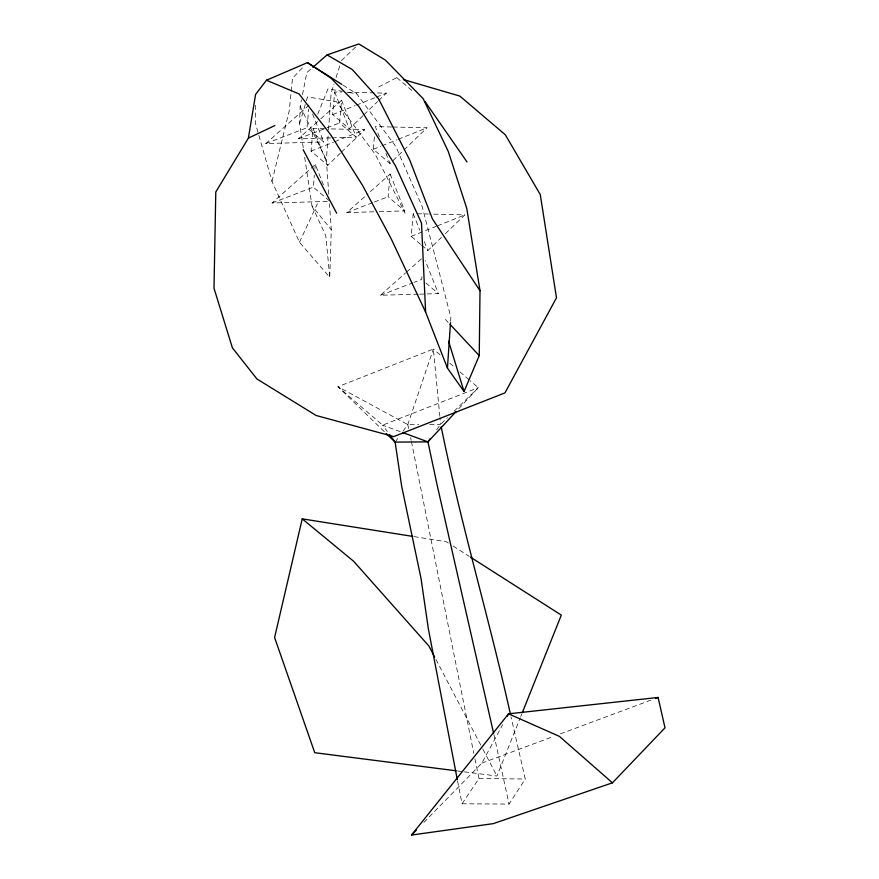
<?xml version="1.0" encoding="UTF-8"?>
<svg xmlns="http://www.w3.org/2000/svg" width="879" height="879" viewBox="0 0 879 879"><rect width="100%" height="100%" fill="white"/><g stroke="black" fill="none" stroke-linecap="round" stroke-linejoin="round"><path stroke-width="0.66" stroke-dasharray="4.39 3.3" d="M255.481 105.216L255.295 122.873L271.996 181.404L299.486 242.23L329.746 277.248L331.284 229.738L329.46 203.763M303.266 147.793L299.607 123.478L300.168 106.315L301.453 99.821M450.586 321.34L450.85 317.33L422.195 206.554L395.847 146.606L356.731 93.822L342.975 85.12M328.779 194.204L326.384 160.033L328.131 135.432M328.515 129.971L331.141 93.075L334.02 83.988M309.056 105.084L265.799 143.563L323.725 141.937L307.035 127.73L308.705 109.073M340.404 153.133L327.746 165.329L311.056 151.133L313.078 128.477L326.68 128.795M323.417 184.832L315.319 164.505L272.061 202.994L329.988 201.357L313.298 187.15L314.363 175.163M314.968 168.504L315.319 164.505M362.983 115.665L349.348 128.806L332.658 114.611L334.679 91.954L341.481 92.108M331.987 137.838L356.237 137.157L339.547 122.961L341.568 100.305L320.439 119.105M392.99 127.026L426.996 127.807L389.968 163.472L373.289 149.276L374.597 134.619M379.212 211.641L404.801 210.916L388.111 196.72L390.133 174.064L366.993 194.655M420.569 244.318L411.185 236.33L413.207 213.674L415.921 213.74M421.964 276.742L421.722 279.412L414.229 282.291M302.486 94.624L306.848 72.55L311.902 68.144M271.996 181.404L289.268 110.6L292.498 78.187L304.617 65.551M299.607 123.478L306.035 101.953M306.419 100.689L307.551 96.888L336.481 101.777L375.421 154.638L405.12 213.256M336.075 77.506L340.195 64.53M403.043 431.139L407.801 424.568L433.369 349.051L440.511 355.204M464.332 771.839L496.965 776.014L520.28 717.736M520.786 716.473L521.796 713.935M317.704 114.237L327.988 88.856L342.36 91.339M299.486 242.23L317.407 203.774M423.865 822.414L481.835 763.148L502.678 724.648M457.585 781.09L462.046 803.791L509.04 804.065L525.257 779.014L511.062 716.989M462.046 803.791L479 778.508L474.88 758.676M395.132 442.115L398.297 437.72M436.654 429.798L440.61 424.304L447.378 417.734M458.728 408.757L478.308 387.694L470.133 380.673M454.146 411.163L478.308 387.694L382.64 425.15L337.943 386.727L433.369 349.051L439.841 416.25M363.961 114.731L377.596 101.59M378.574 100.645L386.364 93.141L375.487 92.888M341.382 152.188L364.763 129.663L328.032 128.817M421.612 245.208L427.875 250.526L441.511 237.385M445.411 233.638L464.892 214.861L429.523 214.047M341.426 60.64L356.896 45.807M330.647 137.882L298.311 138.794L319.44 119.994M373.817 211.795L346.875 212.553L365.994 195.545M418.206 294.179L380.486 295.245L405.637 272.875M406.647 271.974L421.733 258.547M378.783 86.878L396.825 77.649L399.451 78.418M332.658 114.611L355.138 105.623M356.391 105.117L375.124 97.635M376.377 97.129L386.364 93.141M311.056 151.133L333.537 142.145M334.789 141.64L364.763 129.663M373.289 149.276L380.783 146.277M382.024 145.782L397.011 139.783M398.264 139.289L426.996 127.807M411.185 236.33L436.16 226.342M437.412 225.848L464.892 214.861M265.799 143.563L307.035 127.73M298.311 138.794L339.547 122.961M272.061 202.994L313.298 187.15M346.875 212.553L373.114 202.478M374.366 201.994L388.111 196.72M380.486 295.245L412.976 282.774M481.835 763.148L553.891 736.294M560.319 733.899L651.669 699.849M419.558 294.146L438.412 293.608L425.26 260.569M384.288 431.611L337.943 386.727L407.801 424.568L418.734 424.48M429.677 424.392L440.61 424.304L439.972 417.591M479 778.508L525.257 779.014M346.919 92.24L374.124 92.855M391.627 126.994L375.3 126.62L379.354 136.783M417.283 213.773L428.161 214.015M457.53 770.971L462.969 771.663M413.976 536.586L446.29 541.717L448.598 543.189M348.897 92.471L356.731 93.822M400.253 431.655L382.64 425.15L387.32 431.512M453.19 546.123L469.298 556.396M396.825 77.649L411.987 90.548M425.897 282.961L438.412 293.608M449.707 363.104L454.817 367.499M459.926 371.883L469.111 379.794M445.455 319.451L448.191 322.384M304.683 157.253L312.001 205.895L331.284 229.738M435.94 659.459L482.34 748.095M482.978 749.304L496.965 776.014M300.168 106.315L326.384 160.033M312.001 205.895L325.812 235.77L329.746 277.248M413.207 213.674L419.777 230.199M424.326 241.637L427.875 250.526M385.925 153.309L389.968 163.472M390.133 174.064L404.801 210.916M341.568 100.305L356.237 137.157M334.679 91.954L349.348 128.806M312.594 113.973L323.725 141.937M313.078 128.477L327.746 165.329M493.921 734.602L509.04 804.065M407.801 424.568L408.636 428.48M410.592 437.632L411.152 440.247M411.438 441.555L473.781 753.391"/><path stroke-width="1.32" d="M403.395 79.56L459.849 96.086L505.304 134.751L540.266 194.556L556.484 297.827L504.931 392.913L393.748 436.588L316.088 415.47L256.932 378.97L232.408 347.864L213.993 288.224L215.794 191.974L248.394 138.102L255.602 94.361L266.491 80.231L299.058 93.932L330.845 134.981L362.5 185.315L390.935 238.286L425.623 312.111L447.444 368.125L464.046 391.518L479.242 355.632L480.011 290.751L466.782 208.477L448.323 151.595L423.184 98.701L385.31 60.047L358.83 43.95L327.065 54.916L312.913 67.265M447.444 368.125L450.498 322.681M412.636 536.377L302.233 518.863L274.6 637.517L314.737 752.699L456.168 770.795M522.302 712.671L561.318 615.102L470.452 557.132M507.238 716.231L508.545 713.825L658.107 697.454L665.007 727.823L612.443 782.826L493.317 823.623L411.515 835.05L508.545 713.825L559.462 736.404L612.443 782.826M493.624 733.262L437.061 484.747L427.941 441.862L430.325 438.566M386.255 433.523L395.132 442.115L427.941 441.862L455.926 411.768M411.515 835.05L416.272 830.194M248.394 138.102L274.83 125.576M266.491 80.231L307.408 62.64L341.821 84.395M655.525 698.409L658.107 697.454M402.769 432.578L427.941 441.862M327.065 54.916L352.226 69.496L378.53 98.701L409.801 160.154L432.402 218.838L480.011 290.751M307.408 62.64L330.757 77.934L358.874 106.425L395.462 165.79L421.502 223.123L425.623 312.111M302.233 518.863L353.633 561.263L428.952 646.098L434.666 657.031M450.026 324.34L479.242 355.632M389.661 434.687L395.132 442.115L401.659 486.186L421.019 578.448L428.37 628.914L457.322 779.75M425.128 101.722L467.035 161.967M303.134 149.65L336.646 213.19M448.587 341.184L464.046 391.518M441.236 426.974C460.728 523.653 489.098 618.091 510.457 714.341"/></g></svg>
